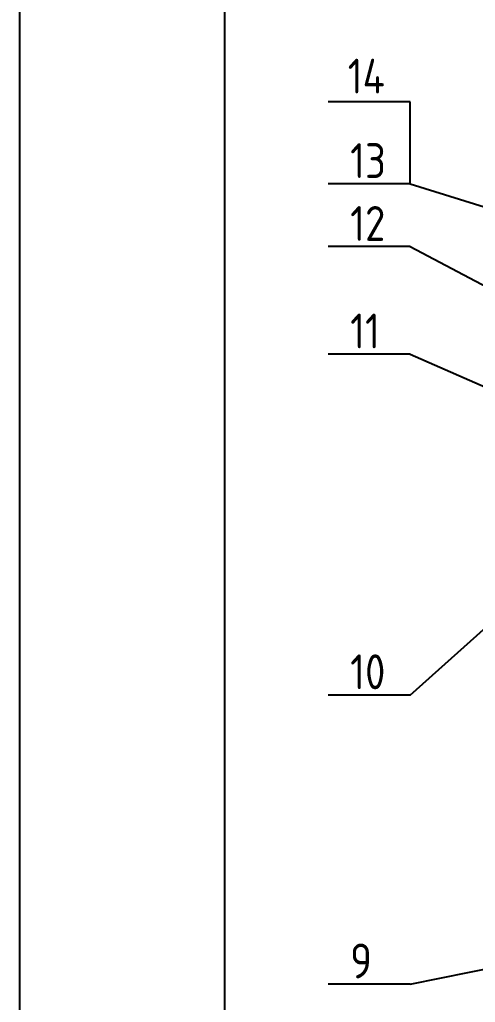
# Model space of a CAD drawing. Extents: x 1363 to 67199, y -3932 to -3338.
# Drawn here: x 1363.2 to 1418.8, y -3564.3 to -3444.5 of the extents above; entities that cross this region are included whole.
import ezdxf

# ---------------------------------------------------------------- set-up
doc = ezdxf.new("R2010")
doc.units = 0
doc.linetypes.add('DASHDOT', pattern=[18, 15, -1, 1, -1])
doc.layers.get('0').update_dxf_attribs({"linetype": 'DASHDOT'})
for name, color, linetype in [('1', 7, 'CONTINUOUS'), ('11', 3, 'CONTINUOUS'), ('2', 4, 'CONTINUOUS')]:
    doc.layers.add(name, color=color, linetype=linetype)
doc.styles.get("Standard").update_dxf_attribs({"font": 'gbenor.shx', "bigfont": 'gbcbig.shx'})

# ---------------------------------------------------------------- blocks, each defined once
blk = doc.blocks.new('Cadt1')
at = {"layer": '1'}
blk.add_line((1388.22, -3922.22), (1388.22, -3348.22), dxfattribs=at)
at = {"layer": '2'}
blk.add_line((1363.22, -3932.22), (1363.22, -3338.22), dxfattribs=at)

msp = doc.modelspace()

# ---------------------------------------------------------------- linework, layer by layer
at = {"layer": '2'}
for p, q in [((1410.81, -3454.53), (1400.81, -3454.53)), ((1410.81, -3464.53), (1410.81, -3454.53)), ((1410.81, -3464.53), (1400.81, -3464.53)), ((1410.81, -3464.53), (1446.53, -3475.69)), ((1410.81, -3472.19), (1400.81, -3472.19)), ((1410.81, -3472.19), (1443.07, -3489.21)), ((1410.81, -3485.29), (1400.81, -3485.29)), ((1410.81, -3485.29), (1438.65, -3497.47)), ((1410.81, -3526.83), (1442.18, -3498.82)), ((1410.81, -3526.83), (1400.81, -3526.83)), ((1410.81, -3562.07), (1527.19, -3538.45)), ((1410.81, -3562.07), (1400.81, -3562.07))]:
    msp.add_line(p, q, dxfattribs=at)

# ---------------------------------------------------------------- block references
msp.add_blockref('Cadt1', (0, 0))

# ---------------------------------------------------------------- texts
at = {"layer": '11', "char_height": 4.25, "width": 65536, "attachment_point": 7}
for s, insert in [('14', (1403.21, -3453.53)), ('13', (1403.51, -3463.83)), ('12', (1403.51, -3471.49)), ('11', (1403.51, -3484.59)), ('10', (1403.51, -3526.13)), ('9', (1403.51, -3561.37))]:
    msp.add_mtext(s, dxfattribs=dict(at, insert=insert))

doc.saveas('drawing.dxf')
